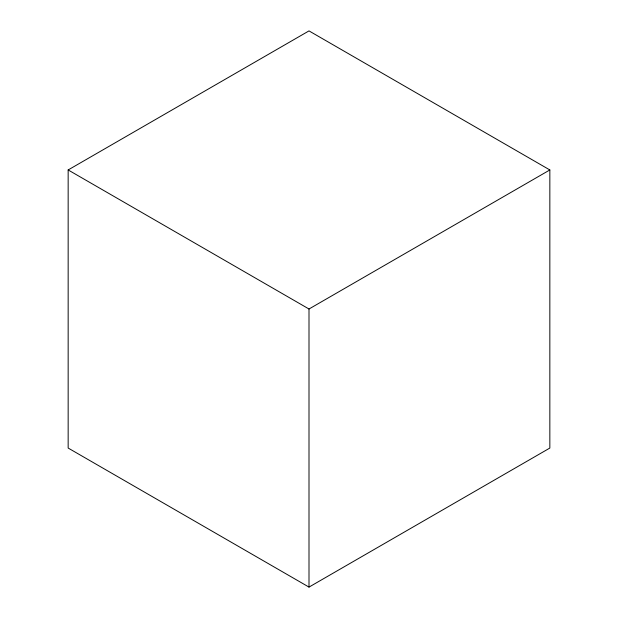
<?xml version="1.0" encoding="UTF-8"?>
<svg xmlns="http://www.w3.org/2000/svg" width="618" height="618" viewBox="0 0 618 618"><rect width="100%" height="100%" fill="white"/><g stroke="black" fill="none" stroke-linecap="round" stroke-linejoin="round"><path stroke-width="0.93" d="M68.158 169.95L309 30.9L549.842 169.95L549.842 448.05L309 587.1L68.158 448.05L68.158 169.95L309 309L549.842 169.95M309 309L309 587.1"/></g></svg>
